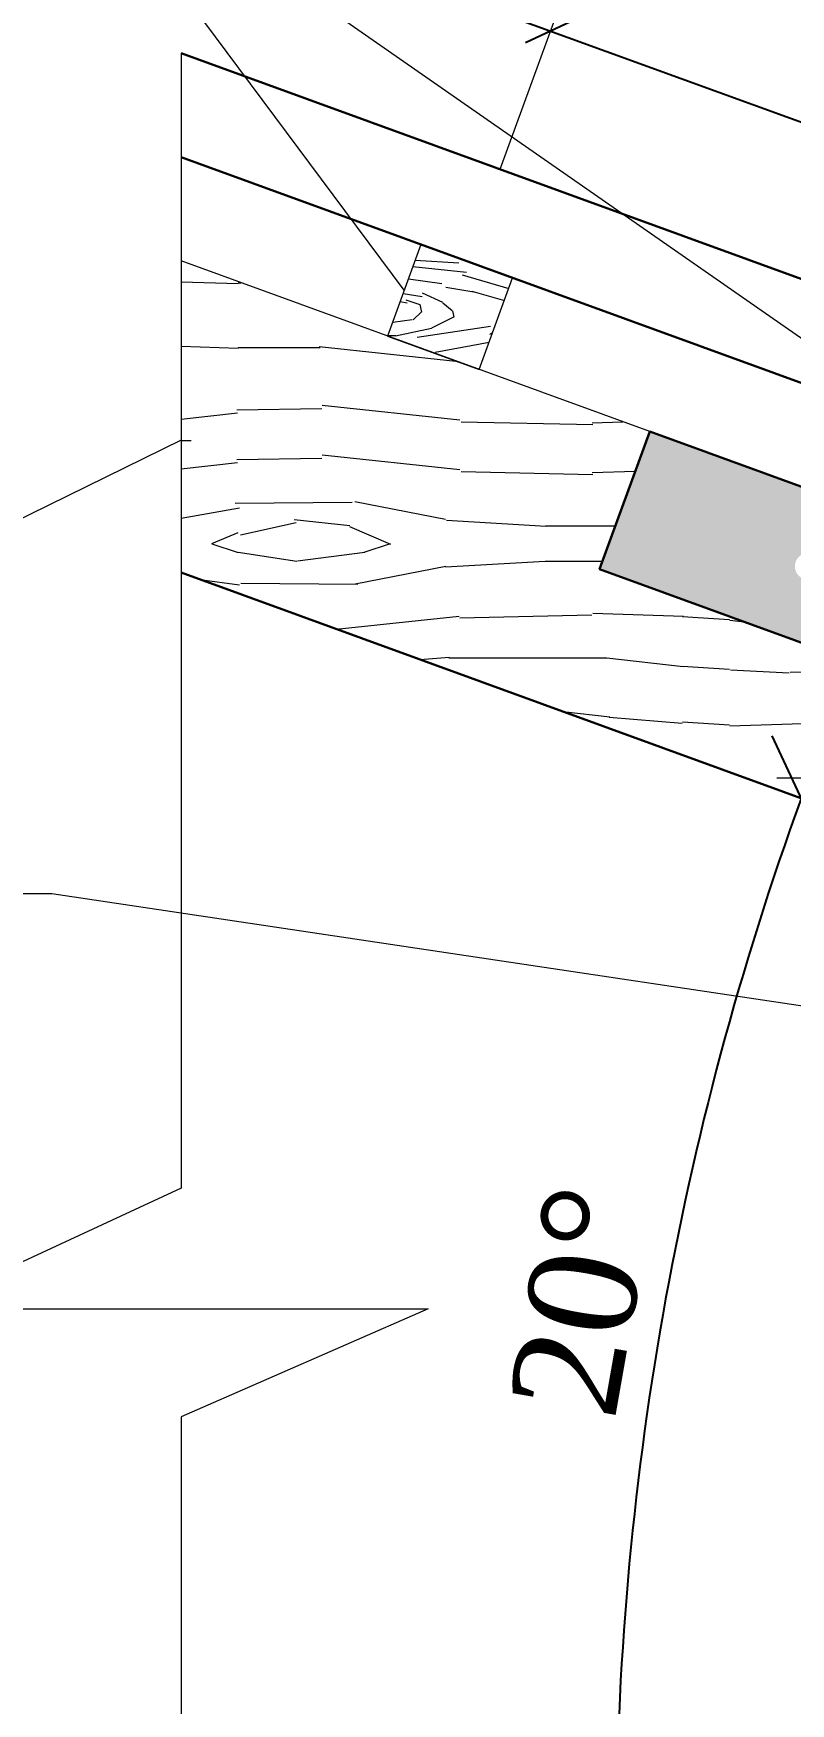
# Model space of a CAD drawing. Header units: millimetres. Extents: x 120281 to 1416367021, y -641565767 to 918373.
# Drawn here: x 1001148 to 1002700, y 693939 to 697361 of the extents above; entities that cross this region are included whole.
import ezdxf

# ---------------------------------------------------------------- set-up
doc = ezdxf.new("R2010")
doc.units = ezdxf.units.MM
doc.layers.add('Xarici razm.-2', color=7, linetype='Continuous', lineweight=15)
doc.styles.add('ISO', font='isocp.shx', dxfattribs={"height": 175, "bigfont": 'bigfont.shx'})
doc.styles.add('Times New  Roman', font='times.ttf')
doc.dimstyles.new('Aec_Arch_M', dxfattribs={"dimscale": 100, "dimtxt": 1.75, "dimasz": 1.75, "dimexe": 1.249, "dimexo": 0.625, "dimtad": 1, "dimdec": 0, "dimrnd": 1, "dimzin": 1, "dimdsep": 46, "dimtxsty": 'ISO', "dimblk": 'OBLIQUE', "dimcen": -0.175, "dimdle": 0.0005, "dimclrt": 256, "dimadec": 0, "dimazin": 0, "dimtfac": 175, "dimtdec": 0, "dimtix": 1, "dimtmove": 0, "dimatfit": 0, "dimldrblk": 'OBLIQUE', "dimfxl": 1, "dimtolj": 2, "dimlwe": 0, "dimarcsym": 0})
pattern_1 = [(355.6014, (1107988.700453676, 867434.312042691), (1199.999465231495, 0.0028507994738525), [78.23039999999942, -15567.85319999993]), (4.398700000000001, (1107988.700453676, 867338.312042691), (14399.99976933385, 1199.998027341766), [78.23039999999942, -15567.85559999993]), (356.9874, (1107952.700453676, 867866.312042691), (1200.000215035921, 0.0041162909356324), [114.1572, -22717.39560000001]), (3.0127, (1107952.700453676, 867938.312042691), (21599.99971172469, 1199.967100603662), [114.1572, -22717.398]), (355.4262, (1107916.700453676, 867548.312042691), (15600.00037197794, -1199.966342870502), [150.4787999999988, -29945.36279999985]), (4.5739, (1107916.700453676, 867224.312042691), (14399.99973255244, 1199.995067908371), [150.4787999999988, -29945.36759999985]), (358.1525, (1107880.700453676, 867758.312042691), (1199.999851486988, 0.0019611993293034), [186.0972, -37033.2504]), (1.8476, (1107880.705253676, 868046.3012426912), (36000.00055717061, 1199.993207726055), [186.0972, -37033.2528]), (353.4182, (1107910.700453676, 867668.312042691), (10800.00000769132, -1199.972427942178), [157.0355999999989, -31249.96079999985]), (4.5739, (1107916.700453676, 867092.312042691), (14399.99973255244, 1199.995067908371), [150.4787999999988, -29945.36759999985]), (1.8476, (1107880.705253676, 868148.3012426912), (36000.00055717061, 1199.993207726055), [186.0972, -37033.2528]), (0, (1107154.700453676, 867104.312042691), (0, 1200), [168, -1032]), (0, (1107154.700453676, 867236.312042691), (0, 1200), [168, -1032]), (0, (1107154.700453676, 867536.312042691), (0, 1200), [168, -1032]), (359.209, (1107154.700453676, 867724.7144426911), (87600.00000005051, -1201.167413572893), [174.0168, -173842.566]), (359.5225, (1107154.700453676, 867820.3124426911), (1199.999664067921, -0.0010180837573773), [240.0084, -143764.992]), (12.609, (1107154.700453676, 867924.8108426912), (80400.00005209491, 18000.57992731457), [116.8176, -93337.0584]), (351.4686, (1107154.700453676, 867884.3132426911), (8399.999890620218, -1200.09476190387), [121.3428, -24147.1956]), (0.4775, (1107154.700453676, 867984.3116426913), (142799.9998545851, 1200.115156264521), [240.0084, -143764.992]), (0.7899, (1107154.700453676, 868079.9132426912), (86400.00038951875, 1207.654575199307), [174.0168, -87434.3088]), (0.7899, (1107154.700453676, 868181.9132426912), (86400.00038951875, 1207.654575199307), [174.0168, -87434.3088]), (6.072399999999992, (1107322.700453676, 867536.312042691), (33600.00030997312, 3599.966322494889), [283.5912, -56434.65360000001]), (353.9277, (1107322.700453676, 867236.312042691), (22800.0000099618, -2399.937318719916), [283.5911999999977, -56434.6427999997]), (6.072399999999992, (1107328.700453676, 867722.312042691), (33600.00030997312, 3599.966322494889), [283.5912, -56434.65360000001]), (353.9277, (1107328.677653675, 868082.302442691), (22800.0000099618, -2399.937318719916), [283.5911999999977, -56434.6427999997]), (15.94529999999999, (1107466.700453676, 867386.312042691), (3599.999590799358, 1199.993827787183), [87.36119999999943, -8648.765999999925]), (10.95400000000002, (1107352.700453676, 867434.312042691), (6000.00001838501, 1199.992801233356), [189.4524, -37700.9076]), (349.0461, (1107352.700453676, 867338.312042691), (31199.99970184329, -5999.908467941675), [189.4524, -37700.8944]), (10.95400000000002, (1107394.700453676, 867818.312042691), (6000.00001838501, 1199.992801233356), [189.4524, -37700.9076]), (349.0461, (1107394.700453676, 867986.312042691), (31199.99970184329, -5999.908467941675), [189.4524, -37700.8944]), (4.7636, (1107298.700453676, 867644.312042691), (13199.99993972852, 1199.989739539806), [288.9983999999977, -14160.91439999992]), (353.9277, (1107322.700453676, 867104.312042691), (22800.0000099618, -2399.937318719916), [283.5911999999977, -56434.6427999997]), (353.9277, (1107328.677653675, 868184.302442691), (22800.0000099618, -2399.937318719916), [283.5911999999977, -56434.6427999997]), (336.8016, (1107382.700453676, 867938.312042691), (5999.999703244524, -2399.975761781775), [91.3896, -9047.5248]), (353.9911, (1107268.700453676, 867950.312042691), (11999.99940864909, -1199.977985786813), [114.63, -22811.33280000001]), (3.366400000000001, (1107154.700453676, 867422.664842691), (19200.00008282194, 1199.97957523819), [198.3419999999988, -20236.91999999985]), (356.6337, (1107154.700453676, 867349.959242691), (1199.999551411198, 0.0033649257472235), [198.342, -20236.9176]), (1.591100000000008, (1107154.700453676, 867640.3124426911), (41999.99989793093, 1199.970372689579), [144.0551999999988, -43072.60799999971]), (0, (1107604.700453676, 867566.312042691), (0, 1200), [150, -1050]), (0, (1107604.700453676, 867206.312042691), (0, 1200), [150, -1050]), (341.5651999999999, (1107760.700453676, 867410.312042691), (1199.99974947868, 0.0034964126583326), [75.89519999999943, -3718.834799999982]), (353.2902999999999, (1107658.700453676, 867422.312042691), (10799.99971632422, -1199.973387313046), [102.7032, -20437.9824]), (6.3401, (1107550.700453676, 867410.312042691), (9600.000184850804, 1199.985007074315), [108.6648, -10757.796]), (10.61959999999999, (1107664.700453676, 867338.312042691), (5999.999316250745, 1199.994462415708), [97.67280000000001, -19436.9088]), (22.61980000000001, (1107760.700453676, 867356.312042691), (8400.00011156758, 3599.988724275989), [78, -15521.9928]), (0, (1107538.700453676, 867470.312042691), (0, 1200), [228, -972.0000000000001]), (0, (1107538.700453676, 867302.312042691), (0, 1200), [228, -972.0000000000001]), (3.366400000000001, (1107580.700453676, 867854.312042691), (19200.00008282194, 1199.97957523819), [204.3527999999988, -20230.90919999985]), (356.6337, (1107580.700453676, 867950.312042691), (1199.999551411198, 0.0033649257472235), [204.3528, -20230.908]), (0, (1107604.700453676, 867074.312042691), (0, 1200), [150, -1050]), (341.5651999999999, (1107466.700453676, 867386.312042691), (1199.99974947868, 0.0034964126583326), [132.8159999999988, -3661.913999999982]), (355.2365, (1107592.700453676, 867344.312042691), (1200.000241282236, 0.0023696367713877), [72.2496, -14377.6608]), (7.431400000000001, (1107274.700453676, 867866.312042691), (17999.99970570563, 2399.997339593774), [139.1688, -27694.6236]), (18.4349, (1107412.700453676, 867884.312042691), (2399.999383091273, 1199.9977043949), [56.92079999999971, -3737.811599999982]), (353.66, (1107754.700453676, 867566.312042691), (1200.000379239329, 0.0045459895405053), [162.9972, -10703.4612]), (6.3401, (1107754.700453676, 867206.312042691), (9600.000184850804, 1199.985007074315), [162.9972, -10703.4636]), (1.273, (1107610.700453676, 867752.312042691), (52799.99994764274, 1199.972635702252), [270.0672, -53743.26360000001]), (358.7271, (1107610.689653676, 868052.3264426913), (1199.999793654924, 0.003043054248536), [270.0672, -53743.2612]), (351.0275, (1107766.700453676, 867470.312042691), (15599.99982607776, -2399.964083845375), [115.4124, -22967.04]), (0, (1107586.700453676, 867668.312042691), (0, 1200), [324, -876]), (6.3401, (1107754.700453676, 867074.312042691), (9600.000184850804, 1199.985007074315), [162.9972, -10703.4636]), (358.7271, (1107610.689653676, 868154.3264426913), (1199.999793654924, 0.003043054248536), [270.0672, -53743.2612]), (350.5377999999999, (1107880.700453676, 867452.312042691), (1200.000092659467, 0.0025595191008643), [109.4891999999994, -7189.822799999963]), (0, (1107784.700453676, 867866.312042691), (0, 1200), [168, -1032]), (0, (1107784.700453676, 867938.312042691), (0, 1200), [168, -1032]), (9.211, (1107766.700453676, 867302.312042691), (7200.000435242761, 1199.99722093433), [224.9004, -44755.092]), (6.491600000000001, (1108216.722053676, 868166.2124426912), (147600.0004099138, 16802.16207507765), [138.8688, -201554.2992]), (6.491600000000001, (1108216.722053676, 868064.2124426912), (147600.0004099138, 16802.16207507765), [138.8688, -201554.2992]), (10.0418, (1108162.700453676, 867950.312042691), (115199.9997443215, 20410.15569080921), [194.9867999999989, -137514.6131999988]), (352.093, (1108066.700453676, 867860.312042691), (34800.00012564328, -4799.898908067677), [290.7648, -43323.8952]), (353.5515, (1108216.700453676, 867740.312042691), (74399.99971683173, -8402.294301399648), [138.8784, -213613.488]), (357.1373, (1108162.700453676, 867644.312042691), (1199.999616795228, -0.0056943267845749), [120.1499999999994, -23909.83799999985]), (1.7899, (1108162.700453676, 867530.312042691), (37200.00007966914, 1199.993405302224), [192.0936, -38226.6516]), (0, (1108258.700453676, 867422.312042691), (0, 1200), [96, -1104]), (0, (1108258.700453676, 867350.312042691), (0, 1200), [96, -1104]), (358.2101, (1108162.700453676, 867242.312042691), (1199.999918021284, 0.0005220321937727), [192.0936, -38226.6516]), (358.2101, (1108162.700453676, 867110.312042691), (1199.999918021284, 0.0005220321937727), [192.0936, -38226.6516]), (356.4238, (1108066.700453676, 867536.312042691), (1200.000483413222, 0.0024400747801717), [96.18719999999999, -19141.2732]), (3.5763, (1108066.700453676, 867236.312042691), (17999.99958753778, 1199.988785944873), [96.18719999999999, -19141.2756]), (356.4238, (1108066.700453676, 867752.312042691), (1200.000483413222, 0.0024400747801717), [96.18719999999999, -19141.2732]), (3.5763, (1108066.693253676, 868052.306042691), (17999.99958753778, 1199.988785944873), [96.18719999999999, -19141.2756]), (356.4238, (1108066.700453676, 867428.312042691), (1200.000483413222, 0.0024400747801717), [96.18719999999999, -19141.2732]), (3.5763, (1108066.700453676, 867344.312042691), (17999.99958753778, 1199.988785944873), [96.18719999999999, -19141.2756]), (356.4238, (1108066.700453676, 867650.312042691), (1200.000483413222, 0.0024400747801717), [96.18719999999999, -19141.2732]), (3.5763, (1108066.700453676, 867104.312042691), (17999.99958753778, 1199.988785944873), [96.18719999999999, -19141.2756]), (3.5763, (1108066.693253676, 868154.306042691), (17999.99958753778, 1199.988785944873), [96.18719999999999, -19141.2756]), (3.5763, (1108066.700453676, 867944.312042691), (17999.99958753778, 1199.988785944873), [96.18719999999999, -19141.2756]), (353.66, (1108162.700453676, 867746.312042691), (1200.000379239329, 0.0045459895405053), [54.3324, -10812.126]), (6.3401, (1108162.698053676, 868058.3168426913), (9600.000184850804, 1199.985007074315), [54.3324, -10812.1284]), (6.3401, (1108162.698053676, 868160.3168426913), (9600.000184850804, 1199.985007074315), [54.3324, -10812.1284]), (0.273099999999998, (1108162.700453676, 867422.312042691), (-0.0005734171984302, 1200.000428925986), [96.0012, -1104.012]), (0, (1108162.700453676, 867350.312042691), (0, 1200), [96, -1104]), (341.5651999999999, (1108300.700453676, 867902.3132426911), (1199.99974947868, 0.0034964126583326), [56.92079999999971, -3737.809199999982]), (22.61980000000001, (1108300.700453676, 867902.3108426912), (8400.00011156758, 3599.988724275989), [58.5, -15541.4928]), (1.591100000000008, (1108282.700453676, 867638.3108426912), (41999.99989793093, 1199.970372689579), [72.02879999999942, -43144.63439999971])]

# ---------------------------------------------------------------- blocks, each defined once
blk = doc.blocks.new('_Oblique')
at = {"color": 0, "linetype": 'ByBlock', "lineweight": -2}
blk.add_line((-0.5, -0.5), (0.5, 0.5), dxfattribs=at)
blk = doc.blocks.new('*D507')
at = {"layer": 'Defpoints', "color": 0, "lineweight": 53, "ltscale": 0.5, "transparency": 16777216}
for p in [(1001451.056730288, 696256.0772312566), (1004164.161086146, 695268.5880032663), (1002512.230417877, 695092.7788301345), (1001451.056730288, 693642.2532413026), (1003764.161086146, 693642.2532413026)]:
    blk.add_point(p, dxfattribs=at)
at = {"layer": 'Xarici razm.-2', "color": 0, "lineweight": -2, "ltscale": 0.5, "transparency": 16777216}
blk.add_arc((1008632.479121114, 693642.2532413024), 6289.790829060878, 159.9999999999972, 179.9999999999998, dxfattribs=at)
at = {"layer": 'Xarici razm.-2', "color": 0, "lineweight": -2, "ltscale": 0.5, "transparency": 16777216, "xscale": 200, "yscale": 200, "zscale": 200}
for p, rotation in [((1002722.009092759, 695793.4884021467), 69.99999999999719), ((1002342.688292053, 693642.2532413026), 269.9999999999998)]:
    blk.add_blockref('_Oblique', p, dxfattribs=dict(at, rotation=rotation))
at = {"layer": 'Xarici razm.-2', "ltscale": 0.5, "transparency": 16777216, "insert": (1002272.890636846, 694763.6202772823), "char_height": 470, "attachment_point": 5, "rotation": 79.99999999999811, "style": 'Times New  Roman'}
blk.add_mtext('\\A2;{\\H0.46809x;20°}', dxfattribs=at)
blk = doc.blocks.new('*D472')
at = {"layer": 'Defpoints', "color": 0, "lineweight": 53, "ltscale": 0.5, "transparency": 16777216}
for p in [(1002208.209674369, 697365.4566294877), (1002105.112082544, 697082.1983239492), (1003533.565838021, 696562.2836759298)]:
    blk.add_point(p, dxfattribs=at)
at = {"layer": 'Xarici razm.-2', "color": 0, "lineweight": 9, "ltscale": 0.5, "transparency": 16777216}
for p, q in [((1002105.325845134, 697082.7856318371), (1002259.512695868, 697506.4105226055)), ((1003533.77960061, 696562.8709838178), (1003687.966451344, 696986.4958745863))]:
    blk.add_line(p, q, dxfattribs=at)
at = {"layer": 'Xarici razm.-2', "color": 0, "lineweight": -2, "ltscale": 0.5, "transparency": 16777216}
blk.add_line((1003824.601954003, 696777.1379528034), (1002020.271150212, 697433.8606581528), dxfattribs=at)
at = {"layer": 'Xarici razm.-2', "color": 0, "lineweight": -2, "ltscale": 0.5, "transparency": 16777216, "xscale": 80, "yscale": 80, "zscale": 80}
for p, rotation in [((1002208.209674369, 697365.4566294877), 159.9999999999993), ((1003636.663429846, 696845.5419814684), 339.9999999999993)]:
    blk.add_blockref('_Oblique', p, dxfattribs=dict(at, rotation=rotation))
at = {"layer": 'Xarici razm.-2', "ltscale": 0.5, "transparency": 16777216, "insert": (1002953.607394144, 697230.0986362667), "char_height": 300, "attachment_point": 5, "rotation": 339.9999999999993, "style": 'Times New  Roman'}
blk.add_mtext('\\A2;{\\fArial|b0|i0|c0|p34;\\H0.46809x;350}', dxfattribs=at)

msp = doc.modelspace()

# ---------------------------------------------------------------- hatches: boundary and pattern name
at = {"lineweight": 5}
h = msp.add_hatch(dxfattribs=at)
h.set_pattern_fill('WOOD_08', scale=640, pattern_type=2)
h.set_pattern_definition([(26.565, (1120479.869897973, 1401381.325771321), (640.0000056597321, 639.9994347867382), [71.55392, -1359.52896]), (343.7398000000001, (1120447.869897973, 1401467.725771321), (4480.000105184683, -1279.999631853551), [80, -15919.99936]), (343.8108, (1120428.669897974, 1401502.925771321), (4480.000169880604, -1279.999459878081), [103.2959999999992, -20555.91935999979]), (10.4374, (1120377.469897973, 1401336.525771321), (17280.00032155306, 3199.976332784405), [123.64608, -24605.53728000001]), (351.3844, (1120431.869897973, 1401534.925771321), (12800.00020086093, -1919.989070463709), [106.80512, -21254.24064]), (358.2377, (1120358.269897974, 1401579.725771321), (21120.00007782554, -639.9666349123248), [208.09856, -41411.5872]), (358.9191, (1120371.069897974, 1401621.325771321), (639.999974370645, 0.000547854007662), [169.63008, -33756.40704]), (351.3844, (1120431.869897973, 1401842.125771321), (12800.00020086093, -1919.989070463709), [106.80512, -21254.24064]), (10.4374, (1120377.469897973, 1401643.725771321), (17280.00032155306, 3199.976332784405), [123.64608, -24605.53728000001]), (343.8108, (1120428.669897974, 1401810.125771321), (4480.000169880604, -1279.999459878081), [103.2959999999992, -20555.91935999979]), (26.565, (1120479.869897973, 1401688.525771321), (640.0000056597321, 639.9994347867382), [71.55392, -1359.52896]), (343.7398000000001, (1120447.869897973, 1401774.925771321), (4480.000105184683, -1279.999631853551), [80, -15919.99936]), (3.9909, (1120393.469897973, 1401922.125771321), (8959.99973439182, 639.9976528467814), [137.93472, -27448.96064]), (0, (1120483.069897974, 1401874.125771321), (0, 640), [140.8, -499.2]), (26.565, (1120361.469897973, 1401394.125771321), (640.0000056597321, 639.9994347867382), [50.08768, -1380.9952]), (284.0362999999999, (1120403.069897974, 1401429.325771321), (640.0022629664081, -1919.999853313005), [13.19424, -2625.594240000001]), (0, (1120188.669897974, 1401416.525771321), (0, 640), [41.6, -598.4000000000001]), (8.7461, (1120230.269897974, 1401416.525771321), (3839.999789080446, 639.9959517883258), [42.0896, -8375.7952]), (71.565, (1120271.869897973, 1401422.925771321), (0.0003692675583622, 639.9998663912395), [10.11904, -2013.73888]), (326.31, (1120255.869897973, 1401445.325771321), (1279.999768958592, -639.9979100476833), [23.0758399999998, -2284.475519999974]), (351.2539, (1120214.269897974, 1401451.725771321), (4480.000059718657, -639.994769725625), [42.0895999999996, -8375.795199999897]), (5.194400000000002, (1120179.069897974, 1401448.525771321), (6399.999791457049, 639.9968858650916), [35.3452799999996, -7033.685759999948]), (18.4349, (1120150.269897974, 1401438.925771321), (1279.999670982012, 639.99877567728), [30.3577599999998, -1993.499519999987]), (71.565, (1120147.069897974, 1401429.325771321), (0.0003692675583622, 639.9998663912395), [10.11904, -2013.73888]), (315.0001, (1120147.069897974, 1401429.325771321), (640.0001980447748, 0.0020221077468818), [13.57632, -891.51872]), (354.2895, (1120156.669897974, 1401419.725771321), (639.9998967620071, 0.0012314028292426), [32.15936, -6399.76]), (315.0001, (1120102.269897974, 1401429.325771321), (640.0001980447748, 0.0020221077468818), [22.6272, -882.4678399999999]), (346.7595, (1120118.269897974, 1401413.325771321), (8319.999950729018, -1919.996829952975), [55.88544, -11121.23328]), (0, (1120172.669897974, 1401400.525771321), (0, 640), [76.8, -563.2]), (7.431400000000001, (1120249.469897973, 1401400.525771321), (9599.999843043002, 1279.998581116679), [74.22336, -14770.46528]), (45, (1120323.069897974, 1401410.125771321), (0, 640.0001980473293), [22.6272, -882.46912]), (281.31, (1120335.869897973, 1401442.125771321), (640.0030781412445, -2559.999991987319), [16.3167999999998, -3247.056639999975]), (341.5651, (1120307.069897974, 1401451.725771321), (639.9998663909092, 0.0007477429297253), [30.35776, -1993.49952]), (349.3804, (1120255.869897973, 1401461.325771321), (7039.999954898748, -1279.992650189545), [52.0921599999996, -10366.3513599999]), (356.9873, (1120195.069897974, 1401464.525771321), (640.0001146886813, 0.0010783442442275), [60.88383999999999, -12115.9456]), (6.7098, (1120140.669897974, 1401458.125771321), (5119.999695180252, 639.9968690353701), [54.77504, -10900.2592]), (23.96239999999999, (1120111.869897973, 1401445.325771321), (1279.999979898711, 639.9978302229001), [31.51616, -6271.74848]), (59.03620000000001, (1120102.269897974, 1401429.325771321), (640.0012021431712, 1280.000415614183), [18.6591999999998, -3713.151999999974]), (277.1251, (1120054.269897974, 1401429.325771321), (640.0067988697945, -4479.999761143081), [25.79904, -5134.04672]), (342.4745, (1120057.469897973, 1401403.725771321), (10239.99994742769, -3199.986263206717), [63.75936, -12688.14528]), (355.0303, (1120118.269897974, 1401384.525771321), (7680.00003537727, -639.9943810420153), [73.87776, -14701.66848]), (0, (1120191.869897973, 1401378.125771321), (0, 640), [96, -544]), (12.2647, (1120287.869897973, 1401378.125771321), (5760.000033933901, 1279.992283967315), [75.31903999999999, -14988.48768]), (320.1945, (1120383.869897973, 1401445.325771321), (3199.999785638751, -2559.993103777305), [24.9926399999998, -4973.561599999948]), (335.2249, (1120342.269897974, 1401464.525771321), (7039.99986560025, -3199.993928329622), [45.81696, -9117.58528]), (351.0274, (1120281.469897973, 1401474.125771321), (8320.00020191416, -1279.995765117812), [61.55328, -12249.09184]), (357.879, (1120195.069897974, 1401477.325771321), (640.0001143567698, 0.0012899484003315), [86.45952000000001, -17205.38752]), (4.9697, (1120121.469897973, 1401470.925771321), (7039.999751543772, 639.9950577513937), [73.87776, -14701.66848]), (21.8014, (1120073.469897973, 1401451.725771321), (1280.00015180572, 639.9995733039201), [51.69728, -3394.80768]), (49.3987, (1120054.269897974, 1401429.325771321), (3200.000686098263, 3839.999857543864), [29.50272, -5871.006079999999]), (277.1251, (1120054.269897974, 1401736.525771321), (640.0067988697945, -4479.999761143081), [25.79904, -5134.04672]), (342.4745, (1120057.469897973, 1401710.925771321), (10239.99994742769, -3199.986263206717), [63.75936, -12688.14528]), (355.0303, (1120118.269897974, 1401691.725771321), (7680.00003537727, -639.9943810420153), [73.87776, -14701.66848]), (0, (1120191.869897973, 1401685.325771321), (0, 640), [96, -544]), (12.2647, (1120287.869897973, 1401685.325771321), (5760.000033933901, 1279.992283967315), [75.31903999999999, -14988.48768]), (28.6104, (1120361.469897973, 1401701.325771321), (5759.999972730751, 3199.992396320797), [40.096, -7979.07648]), (68.1985, (1120396.669897974, 1401720.525771321), (640.0035314428815, 1919.999651938054), [17.23264, -3429.27488]), (320.1945, (1120383.869897973, 1401752.525771321), (3199.999785638751, -2559.993103777305), [24.9926399999998, -4973.561599999948]), (335.2249, (1120342.269897974, 1401771.725771321), (7039.99986560025, -3199.993928329622), [45.81696, -9117.58528]), (351.0274, (1120281.469897973, 1401781.325771321), (8320.00020191416, -1279.995765117812), [61.55328, -12249.09184]), (357.879, (1120195.069897974, 1401784.525771321), (640.0001143567698, 0.0012899484003315), [86.45952000000001, -17205.38752]), (4.9697, (1120121.469897973, 1401778.125771321), (7039.999751543772, 639.9950577513937), [73.87776, -14701.66848]), (21.8014, (1120073.469897973, 1401758.925771321), (1280.00015180572, 639.9995733039201), [51.69728, -3394.80768]), (49.3987, (1120054.269897974, 1401736.525771321), (3200.000686098263, 3839.999857543864), [29.50272, -5871.006079999999]), (315.0001, (1120102.269897974, 1401736.525771321), (640.0001980447748, 0.0020221077468818), [22.6272, -882.4678399999999]), (346.7595, (1120118.269897974, 1401720.525771321), (8319.999950729018, -1919.996829952975), [55.88544, -11121.23328]), (0, (1120172.669897974, 1401707.725771321), (0, 640), [76.8, -563.2]), (7.431400000000001, (1120249.469897973, 1401707.725771321), (9599.999843043002, 1279.998581116679), [74.22336, -14770.46528]), (45, (1120323.069897974, 1401717.325771321), (0, 640.0001980473293), [22.6272, -882.46912]), (281.31, (1120335.869897973, 1401749.325771321), (640.0030781412445, -2559.999991987319), [16.3167999999998, -3247.056639999975]), (341.5651, (1120307.069897974, 1401758.925771321), (639.9998663909092, 0.0007477429297253), [30.35776, -1993.49952]), (349.3804, (1120255.869897973, 1401768.525771321), (7039.999954898748, -1279.992650189545), [52.0921599999996, -10366.3513599999]), (356.9873, (1120195.069897974, 1401771.725771321), (640.0001146886813, 0.0010783442442275), [60.88383999999999, -12115.9456]), (6.7098, (1120140.669897974, 1401765.325771321), (5119.999695180252, 639.9968690353701), [54.77504, -10900.2592]), (23.96239999999999, (1120111.869897973, 1401752.525771321), (1279.999979898711, 639.9978302229001), [31.51616, -6271.74848]), (59.03620000000001, (1120102.269897974, 1401736.525771321), (640.0012021431712, 1280.000415614183), [18.6591999999998, -3713.151999999974]), (0, (1120188.669897974, 1401723.725771321), (0, 640), [41.6, -598.4000000000001]), (8.7461, (1120230.269897974, 1401723.725771321), (3839.999789080446, 639.9959517883258), [42.0896, -8375.7952]), (71.565, (1120271.869897973, 1401730.125771321), (0.0003692675583622, 639.9998663912395), [10.11904, -2013.73888]), (326.31, (1120255.869897973, 1401752.525771321), (1279.999768958592, -639.9979100476833), [23.0758399999998, -2284.475519999974]), (351.2539, (1120214.269897974, 1401758.925771321), (4480.000059718657, -639.994769725625), [42.0895999999996, -8375.795199999897]), (5.194400000000002, (1120179.069897974, 1401755.725771321), (6399.999791457049, 639.9968858650916), [35.3452799999996, -7033.685759999948]), (18.4349, (1120150.269897974, 1401746.125771321), (1279.999670982012, 639.99877567728), [30.3577599999998, -1993.499519999987]), (71.565, (1120147.069897974, 1401736.525771321), (0.0003692675583622, 639.9998663912395), [10.11904, -2013.73888]), (315.0001, (1120147.069897974, 1401736.525771321), (640.0001980447748, 0.0020221077468818), [13.57632, -891.51872]), (354.2895, (1120156.669897974, 1401726.925771321), (639.9998967620071, 0.0012314028292426), [32.15936, -6399.76]), (275.7106, (1120028.669897974, 1401419.725771321), (640.0009050688832, -5760.00026786114), [32.15936, -6399.76064]), (323.1302, (1120031.869897973, 1401387.725771321), (1920.000133423687, -1279.995191857992), [32, -3167.99616]), (353.6599, (1120057.469897973, 1401368.525771321), (640.0002022642325, 0.0013075166806598), [115.90912, -5679.53664]), (1.1691, (1120172.669897974, 1401355.725771321), (30720.00030962105, 639.978965727767), [156.83264, -31209.69664]), (8.4711, (1120329.469897973, 1401358.925771321), (12799.99997855681, 1919.989497609727), [152.05888, -30259.7248]), (350.5377, (1120390.269897974, 1401477.325771321), (640.00004941979, 0.0002480660462645), [58.3942399999996, -3834.573439999974]), (351.6744, (1120259.069897974, 1401496.525771321), (4480.000145614546, -639.9961308832676), [132.59712, -26386.8864]), (2.121, (1120172.669897974, 1401493.325771321), (16640.00021267774, 639.9721896338423), [86.45952000000001, -17205.38752]), (8.4269, (1120086.269897974, 1401480.525771321), (12800.000283323, 1919.984172844127), [87.34272000000001, -17381.2544]), (35.53759999999999, (1120041.469897973, 1401448.525771321), (2560.00014660781, 1919.995051048803), [55.05472, -5450.428159999999]), (66.0375, (1120028.669897974, 1401419.725771321), (1920.00083574307, 4480.000175567586), [31.51616, -6271.75296]), (353.991, (1120307.069897974, 1401515.725771321), (6399.999840579866, -639.9995631883795), [122.272, -12104.91072]), (1.2453, (1120159.869897973, 1401512.525771321), (28799.99976281965, 639.9676781767971), [147.2345599999984, -29299.7203199998]), (11.6893, (1120067.069897974, 1401493.325771321), (15359.99999596225, 3199.980916080016), [94.7654399999992, -18858.30847999979]), (23.1985, (1120022.269897974, 1401474.125771321), (1280.000068855472, 639.9979690099891), [48.74112, -4825.3504]), (0, (1120185.469897973, 1401336.525771321), (0, 640), [192, -448]), (353.991, (1120063.869897973, 1401349.325771321), (6399.999840579866, -639.9995631883795), [122.272, -12104.91072]), (335.2249, (1120022.269897974, 1401368.525771321), (7039.99986560025, -3199.993928329622), [45.81696, -9117.58528]), (356.7603, (1120262.269897974, 1401544.525771321), (11520.00030858109, -639.999810741336), [169.87136, -33804.42496000001]), (2.4895, (1120115.069897974, 1401538.125771321), (14080.00014462474, 639.9868317371696), [147.33888, -14586.56704]), (9.7824, (1120022.269897974, 1401522.125771321), (14720.00014890163, 2559.997916011661), [94.16896000000001, -18739.67232]), (0, (1120115.069897974, 1401579.725771321), (0, 640), [243.2, -396.8]), (3.9451, (1120022.269897974, 1401573.325771321), (8959.99988645292, 639.9864117311629), [93.02016, -18511.06304]), (3.7313, (1120223.869897973, 1401611.725771321), (9599.999982553749, 639.9836464736323), [147.51296, -29355.02656]), (358.727, (1120079.869897973, 1401614.925771321), (639.9998899511506, 0.0005059517366823), [144.03584, -28663.07456]), (356.7603, (1120262.269897974, 1401851.725771321), (11520.00030858109, -639.999810741336), [169.87136, -33804.42496000001]), (2.4895, (1120115.069897974, 1401845.325771321), (14080.00014462474, 639.9868317371696), [147.33888, -14586.56704]), (9.7824, (1120022.269897974, 1401829.325771321), (14720.00014890163, 2559.997916011661), [94.16896000000001, -18739.67232]), (0, (1120185.469897973, 1401643.725771321), (0, 640), [192, -448]), (353.991, (1120063.869897973, 1401656.525771321), (6399.999840579866, -639.9995631883795), [122.272, -12104.91072]), (335.2249, (1120022.269897974, 1401675.725771321), (7039.99986560025, -3199.993928329622), [45.81696, -9117.58528]), (353.991, (1120307.069897974, 1401822.925771321), (6399.999840579866, -639.9995631883795), [122.272, -12104.91072]), (1.2453, (1120159.869897973, 1401819.725771321), (28799.99976281965, 639.9676781767971), [147.2345599999984, -29299.7203199998]), (11.6893, (1120067.069897974, 1401800.525771321), (15359.99999596225, 3199.980916080016), [94.7654399999992, -18858.30847999979]), (23.1985, (1120022.269897974, 1401781.325771321), (1280.000068855472, 639.9979690099891), [48.74112, -4825.3504]), (275.7106, (1120028.669897974, 1401726.925771321), (640.0009050688832, -5760.00026786114), [32.15936, -6399.76064]), (323.1302, (1120031.869897973, 1401694.925771321), (1920.000133423687, -1279.995191857992), [32, -3167.99616]), (353.6599, (1120057.469897973, 1401675.725771321), (640.0002022642325, 0.0013075166806598), [115.90912, -5679.53664]), (1.1691, (1120172.669897974, 1401662.925771321), (30720.00030962105, 639.978965727767), [156.83264, -31209.69664]), (8.4711, (1120329.469897973, 1401666.125771321), (12799.99997855681, 1919.989497609727), [152.05888, -30259.7248]), (350.5377, (1120390.269897974, 1401784.525771321), (640.00004941979, 0.0002480660462645), [58.3942399999996, -3834.573439999974]), (351.6744, (1120259.069897974, 1401803.725771321), (4480.000145614546, -639.9961308832676), [132.59712, -26386.8864]), (2.121, (1120172.669897974, 1401800.525771321), (16640.00021267774, 639.9721896338423), [86.45952000000001, -17205.38752]), (8.4269, (1120086.269897974, 1401787.725771321), (12800.000283323, 1919.984172844127), [87.34272000000001, -17381.2544]), (35.53759999999999, (1120041.469897973, 1401755.725771321), (2560.00014660781, 1919.995051048803), [55.05472, -5450.428159999999]), (66.0375, (1120028.669897974, 1401726.925771321), (1920.00083574307, 4480.000175567586), [31.51616, -6271.75296]), (357.6141000000001, (1120239.869897973, 1401928.525771321), (639.9999653915177, 0.0007849031718399), [153.7331199999984, -15219.5935999999]), (358.4089, (1120124.669897974, 1401931.725771321), (639.9997296910087, 0.0004142915250682), [115.24416, -22933.64224]), (0, (1120022.269897974, 1401931.725771321), (0, 640), [102.4, -537.6]), (356.0996, (1120342.269897974, 1401883.725771321), (9600.000246978598, -639.9840010118816), [141.12704, -28084.24832]), (359.1049, (1120137.469897973, 1401886.925771321), (640.0000297637041, 0.0007633583215438), [204.8249599999984, -40760.17407999958]), (0, (1120022.269897974, 1401886.925771321), (0, 640), [115.2, -524.8]), (78.69000000000001, (1120543.869897973, 1401413.325771321), (0.0008797869802279, 640.000186564808), [16.3167999999998, -3247.056639999975]), (324.4624, (1120524.669897974, 1401445.325771321), (1919.999892719009, -1279.995791063842), [27.52768, -5477.9552]), (3.0127, (1120601.469897973, 1401467.725771321), (11519.99984625317, 639.9824536552861), [60.88383999999999, -12115.9456]), (355.0303, (1120527.869897973, 1401474.125771321), (7680.00003537727, -639.9943810420153), [73.87776, -14701.66848]), (2.862399999999983, (1120582.269897974, 1401374.925771321), (12160.00001057943, 639.9991339239839), [64.08, -12751.90976]), (10.8855, (1120499.069897974, 1401358.925771321), (3199.999965027522, 639.998112140248), [84.72448, -16860.1728]), (5.194400000000002, (1120627.069897974, 1401518.925771321), (6399.999791457049, 639.9968858650916), [35.3452799999996, -7033.685759999948]), (0, (1120537.469897973, 1401518.925771321), (0, 640), [89.60000000000001, -550.4]), (0, (1120540.669897974, 1401618.125771321), (0, 640), [121.6, -518.4000000000001]), (5.194400000000002, (1120627.069897974, 1401826.125771321), (6399.999791457049, 639.9968858650916), [35.3452799999996, -7033.685759999948]), (0, (1120537.469897973, 1401826.125771321), (0, 640), [89.60000000000001, -550.4]), (2.862399999999983, (1120582.269897974, 1401682.125771321), (12160.00001057943, 639.9991339239839), [64.08, -12751.90976]), (10.8855, (1120499.069897974, 1401666.125771321), (3199.999965027522, 639.998112140248), [84.72448, -16860.1728]), (3.0127, (1120601.469897973, 1401774.925771321), (11519.99984625317, 639.9824536552861), [60.88383999999999, -12115.9456]), (355.0303, (1120527.869897973, 1401781.325771321), (7680.00003537727, -639.9943810420153), [73.87776, -14701.66848]), (78.69000000000001, (1120543.869897973, 1401720.525771321), (0.0008797869802279, 640.000186564808), [16.3167999999998, -3247.056639999975]), (324.4624, (1120524.669897974, 1401752.525771321), (1919.999892719009, -1279.995791063842), [27.52768, -5477.9552]), (0, (1120531.069897974, 1401931.725771321), (0, 640), [131.2, -508.8])])
h.paths.add_polyline_path([(1002062.273287293, 696672.1192613018), (1002130.677315957, 696860.0577854591), (1001942.7387918, 696928.4618141241), (1001874.334763135, 696740.5232899671)])
h = msp.add_hatch(dxfattribs=at)
h.set_pattern_fill('WOOD_06', scale=1200, pattern_type=2)
h.set_pattern_definition(pattern_1)
h.paths.add_polyline_path([(1002308.89879626, 696263.1015852846), (1002411.504839257, 696545.0093715203), (1001451.056730288, 696894.5838947422), (1001451.056730288, 696256.0772312568), (1004164.161086146, 695268.5880032664), (1004164.161086146, 695442.2532413027), (1004316.161086146, 695442.2532413027), (1004316.161086146, 695459.7902725525), (1004288.161086146, 695459.7902725525), (1004288.161086146, 695499.7902725525), (1004340.161086146, 695499.7902725528), (1004392.161086146, 695499.7902725525), (1004392.161086146, 695459.7902725525), (1004364.161086146, 695459.7902725525), (1004364.161086146, 695442.2532413027), (1004564.161086146, 695442.2532413027)])
h = msp.add_hatch(dxfattribs=at)
h.set_pattern_fill('WOOD_06', scale=1200, pattern_type=2)
h.set_pattern_definition(pattern_1)
h.paths.add_polyline_path([(1002411.504839257, 696545.0093715203), (1002308.89879626, 696263.1015852846), (1005663.152053928, 695042.2532413027), (1005764.161086146, 695042.2532413027), (1005764.161086146, 695005.4889601835), (1006564.161086146, 694714.3127727704), (1006666.767129143, 694996.2205590061)])
h.paths.add_polyline_path([(1003864.229906801, 695862.0626527851, -1), (1003918.934960531, 695862.0626527851, -1)], flags=16)
h.paths.add_polyline_path([(1003290.817087961, 696053.0429362755, -1), (1003345.522141691, 696053.0429362755, -1)], flags=16)
h.paths.add_polyline_path([(1002709.093033991, 696268.9348657252, -1), (1002763.798087721, 696268.9348657252, -1)], flags=16)

# ---------------------------------------------------------------- linework, layer by layer
at = {"color": 7, "lineweight": 13}
msp.add_line((1001185.540553388, 697806.5086597998, 2.3763276432e-06), (1003318.075708647, 696321.4623370576, 2.3763276432e-06), dxfattribs=at)
at = {"color": 7, "lineweight": 13, "elevation": 2.3763276432e-06}
for points in [[(1001908.536777468, 696834.4925520455), (1001183.200114933, 697809.6552099502), (1000150.696626311, 697809.6552099502)], [(1001451.056730288, 696527.5478984865), (1000945.882281272, 696279.4577491248), (999754.0151080242, 696279.4577491248)], [(1003596.94630364, 695237.014121857), (1001186.407958121, 695598.084927307), (999849.6034391316, 695598.084927307)]]:
    msp.add_lwpolyline(points, dxfattribs=at)
at = {"color": 7, "lineweight": 20, "elevation": 2.3763276432e-06}
msp.add_lwpolyline([(1001451.056730288, 697320.2550037326), (1001451.056730288, 694994.8451848244), (1000918.079630488, 694747.6269023772), (1001957.244988935, 694747.6269023772), (1001451.056730288, 694525.9324151576), (1001451.056730288, 690896.1264552481), (1004359.506804198, 690896.1264552481), (1004564.199941593, 691466.6804703921), (1004564.199941593, 690476.0094736349), (1004736.019938614, 690896.1264552481), (1005765.155082924, 690896.1264552481)], dxfattribs=at)
at = {"color": 7, "lineweight": 30, "elevation": 2.3763276432e-06}
for points in [[(1001451.056730288, 697320.2550037326), (1006991.513710631, 695303.6935786554), (1006923.109681966, 695115.7550544981), (1001451.056730288, 697107.4194492374)], [(1004164.161086146, 695268.5880032664), (1001451.056730288, 696256.0772312568)]]:
    msp.add_lwpolyline(points, dxfattribs=at)
at = {"color": 7, "lineweight": 20, "elevation": 2.3763276432e-06}
msp.add_lwpolyline([(1002062.273287293, 696672.1192613018), (1002130.677315957, 696860.0577854591), (1001942.7387918, 696928.4618141241), (1001874.334763135, 696740.5232899671)], close=True, dxfattribs=at)
at = {"color": 7, "lineweight": 9, "elevation": 2.3763276432e-06}
msp.add_lwpolyline([(1004666.767129143, 695724.1610275386), (1001451.056730288, 696894.5838947422)], dxfattribs=at)
at = {"color": 7, "lineweight": 30, "elevation": 2.3763276432e-06}
msp.add_lwpolyline([(1006564.161086146, 694714.3127727704), (1002308.89879626, 696263.1015852846), (1002411.504839257, 696545.0093715203), (1006666.767129143, 694996.2205590061)], close=True, dxfattribs=at)

# ---------------------------------------------------------------- dimensions: what is measured, and where the dimension line sits
at = {"layer": 'Xarici razm.-2', "ltscale": 0.5}
dim = msp.add_linear_dim(base=(1002208.209674369, 697365.4566294877, 2.3763276432e-06), p1=(1003533.565838021, 696562.2836759298, 2.3763276432e-06), p2=(1002105.112082544, 697082.198323949, 2.3763276432e-06), angle=160.0000000000053, text='{\\fArial|b0|i0|c0|p34;\\H0.46809x;350}', dimstyle='Aec_Arch_M', override={"dimscale": 1, "dimtxt": 300, "dimasz": 80, "dimexe": 150, "dimgap": 56, "dimlfac": 0.25, "dimtxsty": 'Times New  Roman', "dimdle": 200, "dimfxl": 100, "dimlwe": 9}, dxfattribs=at)
dim.commit()
dim.dimension.update_dxf_attribs({"geometry": '*D472', "text_midpoint": (1002909.915645288, 697110.0565428665, 2.3763276432e-06), "dimtype": 161})
dim = msp.add_angular_dim_2l(base=(1002512.230417877, 695092.7788301345, 2.3763276432e-06), line1=((1001451.056730288, 693642.2532413027, 2.3763276432e-06), (1003764.161086146, 693642.2532413027, 2.3763276432e-06)), line2=((1004164.161086146, 695268.5880032664, 2.3763276432e-06), (1001451.056730288, 696256.0772312568, 2.3763276432e-06)), text='{\\H0.46809x;<>}', dimstyle='Aec_Arch_M', override={"dimscale": 1, "dimtxt": 470, "dimasz": 200, "dimexe": 150, "dimgap": 56, "dimlfac": 0.25, "dimtxsty": 'Times New  Roman', "dimdle": 200, "dimfxl": 100, "dimlwe": 9}, dxfattribs=at)
dim.commit()
dim.dimension.update_dxf_attribs({"geometry": '*D507', "text_midpoint": (1002272.890636846, 694763.6202772821, 2.3763276432e-06)})

doc.saveas('drawing.dxf')
